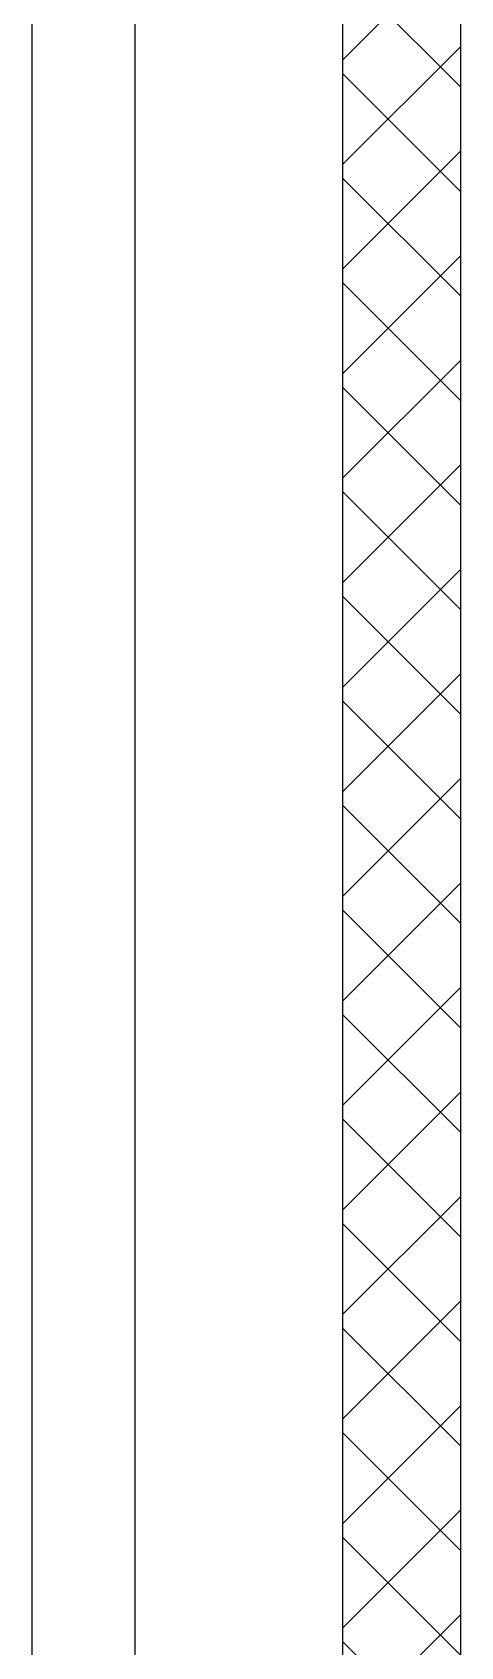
# Model space of a CAD drawing. Header units: millimetres. Extents: x 3795014 to 4300160, y 3869364 to 4016788.
# Drawn here: x 3865802 to 3866019, y 4008948 to 4009767 of the extents above; entities that cross this region are included whole.
import ezdxf

# ---------------------------------------------------------------- set-up
doc = ezdxf.new("R2010")
doc.units = ezdxf.units.MM
doc.linetypes.add('K5LT_BASIC', pattern=[0])
doc.linetypes.add('K5LT_THIN', pattern=[0])
doc.layers.add('Системный слой', color=7, linetype='Continuous')

msp = doc.modelspace()

# ---------------------------------------------------------------- hatches: boundary and pattern name
at = {"layer": 'Системный слой'}
h = msp.add_hatch(dxfattribs=at)
h.set_pattern_fill('', color=256, scale=25, angle=45, style=0, pattern_type=0)
h.set_pattern_definition([(45, (3858796.43, 3999302.34), (-26.5165, 26.5165), []), (135, (3858796.43, 3999302.34), (-26.5165, -26.5165), [])])
h.paths.add_polyline_path([(3866019.3, 4008302.21), (3866019.3, 4011007.03), (3866019.3, 4011038.19), (3866018.52, 4011040.51), (3866017, 4011041.71), (3865959.3, 4011041.71), (3865959.3, 4011032.05), (3865959.3, 4010972.05), (3865959.3, 4008347.21), (3865959.3, 4008302.21), (3865969.3, 4008302.21)])

# ---------------------------------------------------------------- linework, layer by layer
at = {"layer": 'Системный слой', "linetype": 'K5LT_BASIC'}
for p, q in [((3865801.84, 4008708.33), (3865801.84, 4010850.12)), ((3865853.84, 4010850.12), (3865853.84, 4008708.33))]:
    msp.add_line(p, q, dxfattribs=at)
at = {"layer": 'Системный слой', "linetype": 'K5LT_THIN'}
msp.add_lwpolyline([(3865959.3, 4008302.21), (3866019.3, 4008302.21), (3866019.3, 4011041.71), (3865959.3, 4011041.71)], close=True, dxfattribs=at)

doc.saveas('drawing.dxf')
